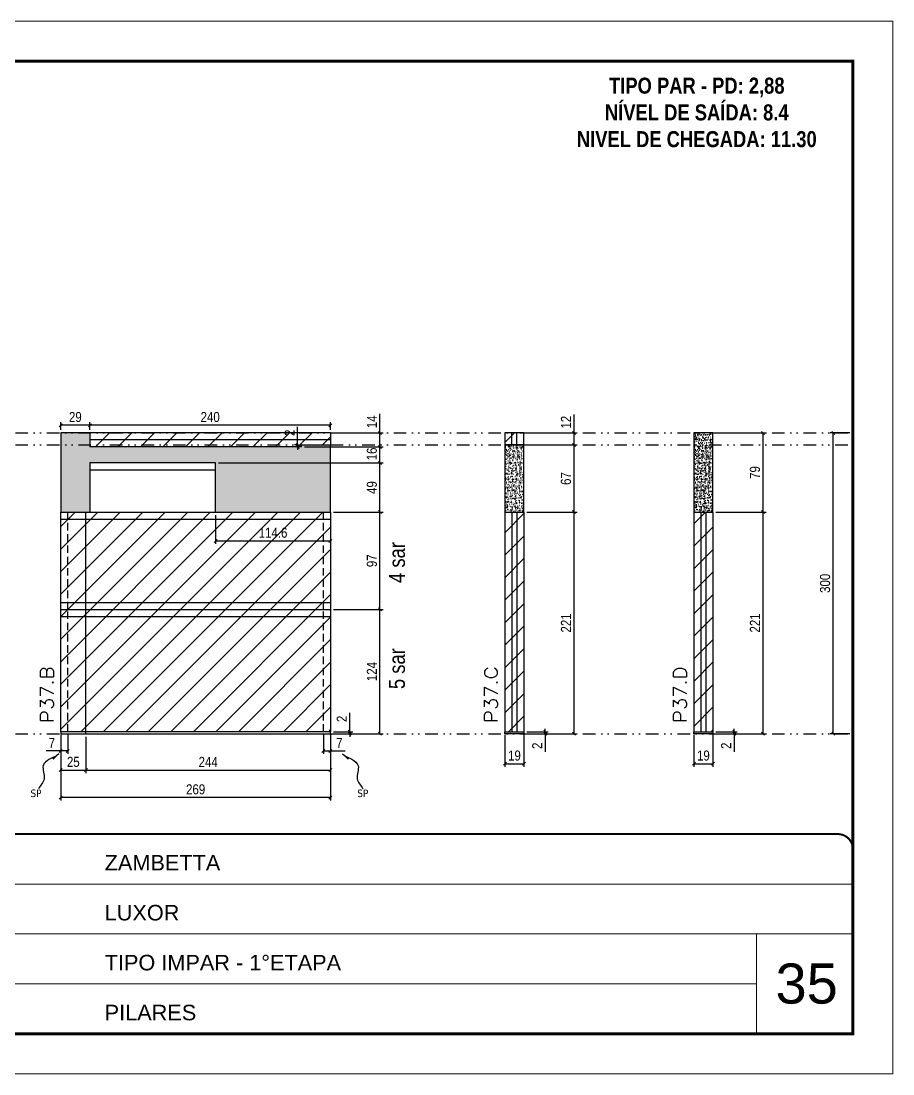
# Model space of a CAD drawing. Extents: x 14400 to 24104, y -21631 to 6985.
# Drawn here: x 18199 to 19068, y -3254 to -2204 of the extents above; entities that cross this region are included whole.
import ezdxf

# ---------------------------------------------------------------- set-up
doc = ezdxf.new("R2010")
doc.units = 0
for name, pattern in [('CONTINUO', [0]), ('DASHED', [0.75, 0.5, -0.25]), ('DIVIDE2', [0.625, 0.25, -0.125, 0, -0.125, 0, -0.125]), ('HIDDEN', [0.375, 0.25, -0.125])]:
    doc.linetypes.add(name, pattern=pattern)
for name, color, linetype, lineweight in [('CARIMBO', 255, 'Continuous', 9), ('Folhas', 255, 'Continuous', 9), ('Hachura', 251, 'Continuous', 9), ('SARRAFO DE PRESSAO', 251, 'DASHED', 9), ('Texto Seção', 7, 'Continuous', 15)]:
    doc.layers.add(name, color=color, linetype=linetype, lineweight=lineweight)
for name, color, linetype in [('COTA', 241, 'Continuous'), ('NOMENCLATURA', 7, 'Continuous'), ('Nível', 160, 'Continuous'), ('Painéis', 200, 'Continuous'), ('SARR_2.2x7', 40, 'Continuous'), ('Sarrafo de Pressão', 42, 'HIDDEN'), ('texto', 7, 'Continuous')]:
    doc.layers.add(name, color=color, linetype=linetype)
doc.styles.add('ARIAL', font='arial.ttf')
doc.styles.add('ARIAL_NARROW', font='ARIALN.TTF', dxfattribs={"height": 0.2})
doc.styles.add('COTA TECNICA', font='techl___.ttf', dxfattribs={"height": 10})
doc.styles.add('COTA TECNICA-50', font='techl___.ttf', dxfattribs={"height": 10})
doc.styles.add('REGUA-120', font='ROMANS.shx', dxfattribs={"height": 15})
doc.styles.add('ROMANC', font='techb___.ttf', dxfattribs={"height": 2.5})
doc.styles.get("Standard").update_dxf_attribs({"font": 'arial.ttf'})
doc.dimstyles.new('COTA PAINEL-50', dxfattribs={"dimtxt": 10, "dimasz": 3, "dimexe": 3, "dimexo": 3, "dimgap": 3, "dimtad": 1, "dimdec": 1, "dimzin": 12, "dimdsep": 46, "dimtxsty": 'COTA TECNICA-50', "dimblk1": 'OBLIQUE', "dimblk2": 'OBLIQUE', "dimsah": 1, "dimcen": 0.9, "dimclrd": 4, "dimclre": 4, "dimclrt": 240, "dimadec": 1, "dimazin": 3, "dimtfac": 1, "dimtdec": 1, "dimtmove": 0, "dimatfit": 3, "dimfxl": 1, "dimtolj": 1, "dimtzin": 12, "dimarcsym": 0})
doc.dimstyles.new('PAINEL', dxfattribs={"dimtxt": 10, "dimasz": 3, "dimexe": 3, "dimexo": 3, "dimgap": 3, "dimtad": 1, "dimdec": 1, "dimzin": 12, "dimdsep": 46, "dimtxsty": 'COTA TECNICA', "dimblk1": 'OBLIQUE', "dimblk2": 'OBLIQUE', "dimsah": 1, "dimcen": 0.9, "dimclrd": 4, "dimclre": 4, "dimclrt": 240, "dimadec": 1, "dimazin": 3, "dimtfac": 1, "dimtdec": 1, "dimtmove": 0, "dimatfit": 3, "dimfxl": 1, "dimtolj": 1, "dimtzin": 12, "dimarcsym": 0})
doc.dimstyles.get("Standard").update_dxf_attribs({"dimtxt": 0.18, "dimasz": 0.18, "dimexe": 0.18, "dimexo": 0.0625, "dimgap": 0.09, "dimtad": 0, "dimtih": 1, "dimtoh": 1, "dimdec": 4, "dimzin": 0, "dimdsep": 46, "dimtxsty": 'Standard', "dimcen": 0.09, "dimadec": 0, "dimazin": 0, "dimtfac": 1, "dimtdec": 4, "dimtofl": 0, "dimtmove": 0, "dimatfit": 3, "dimfxl": 1, "dimtolj": 1, "dimtzin": 0, "dimarcsym": 0})

# ---------------------------------------------------------------- blocks, each defined once
blk = doc.blocks.new('9999999999')
at = {"color": 30, "linetype": 'CONTINUO'}
for p, q in [((98564.6, 34379.6), (99584, 34379.6)), ((98564.6, 34329.8), (99488, 34329.8)), ((99584, 34329.8), (99488, 34329.8)), ((99488, 34329.8), (99488, 34230.2)), ((98564.6, 34280), (99488, 34280))]:
    blk.add_line(p, q, dxfattribs=at)
at = {"color": 30, "linetype": 'CONTINUO', "const_width": 2}
blk.add_lwpolyline([(99584, 34230.2), (99584, 34414.4, 0.414214), (99569, 34429.4), (98229, 34429.4, 0.414214), (98214, 34414.4), (98214, 34245.2, 0.414214), (98229, 34230.2), (99584, 34230.2)], format="xyb", dxfattribs=at)
at = {"layer": 'Folhas'}
blk.add_lwpolyline([(98139, 34190.2), (99624, 34190.2), (99624, 35240.2), (98139, 35240.2)], close=True, dxfattribs=at)
at = {"layer": 'Folhas', "color": 30, "const_width": 3}
blk.add_lwpolyline([(98214, 34230.2), (99584, 34230.2), (99584, 35200.2), (98214, 35200.2)], close=True, dxfattribs=at)
at = {"color": 7, "linetype": 'Continuous', "ltscale": 5, "style": 'ARIAL'}
for s, height, p in [('ZAMBETTA', 15.48, (98837.7, 34393.1)), ('LUXOR', 15.48, (98837.7, 34343.3)), ('TIPO IMPAR - 1°ETAPA', 15.483, (98837.7, 34293.5)), ('PILARES', 15.48, (98837.7, 34243.7))]:
    blk.add_text(s, height=height, dxfattribs=at).set_placement(p)
blk = doc.blocks.new('_Oblique')
at = {"color": 0, "linetype": 'ByBlock', "lineweight": -2}
blk.add_line((-0.5, -0.5), (0.5, 0.5), dxfattribs=at)
blk = doc.blocks.new('*D1446')
at = {"layer": 'COTA', "color": 4, "lineweight": -2, "transparency": 16777216}
for p, q in [((18238.4, -2915.6), (18238.4, -2981.2)), ((18507.4, -2915.6), (18507.4, -2981.2)), ((18507.4, -2978.2), (18238.4, -2978.2))]:
    blk.add_line(p, q, dxfattribs=at)
at = {"layer": 'Defpoints', "color": 0, "transparency": 16777216}
for p in [(18238.4, -2912.6), (18507.4, -2912.6), (18238.4, -2978.2)]:
    blk.add_point(p, dxfattribs=at)
at = {"layer": 'COTA', "color": 4, "lineweight": -2, "transparency": 16777216, "xscale": 3, "yscale": 3, "zscale": 3, "rotation": 180}
blk.add_blockref('_Oblique', (18238.4, -2978.2), dxfattribs=at)
at = {"layer": 'COTA', "color": 4, "lineweight": -2, "transparency": 16777216, "xscale": 3, "yscale": 3, "zscale": 3}
blk.add_blockref('_Oblique', (18507.4, -2978.2), dxfattribs=at)
at = {"layer": 'COTA', "color": 240, "transparency": 16777216, "insert": (18372.9, -2970.1), "char_height": 10, "attachment_point": 5, "style": 'COTA TECNICA'}
blk.add_mtext('\\A1;269', dxfattribs=at)
blk = doc.blocks.new('*D1447')
at = {"layer": 'COTA', "color": 4, "lineweight": -2, "transparency": 16777216}
for p, q in [((18500.4, -2915.6), (18500.4, -2934.8)), ((18507.4, -2917.6), (18507.4, -2934.8)), ((18500.4, -2931.8), (18507.4, -2931.8)), ((18507.4, -2931.8), (18522.1, -2931.8))]:
    blk.add_line(p, q, dxfattribs=at)
at = {"layer": 'Defpoints', "color": 0, "transparency": 16777216}
for p in [(18500.4, -2912.6), (18507.4, -2914.6), (18507.4, -2931.8)]:
    blk.add_point(p, dxfattribs=at)
at = {"layer": 'COTA', "color": 4, "lineweight": -2, "transparency": 16777216, "xscale": 3, "yscale": 3, "zscale": 3, "rotation": 180}
blk.add_blockref('_Oblique', (18500.4, -2931.8), dxfattribs=at)
at = {"layer": 'COTA', "color": 4, "lineweight": -2, "transparency": 16777216, "xscale": 3, "yscale": 3, "zscale": 3}
blk.add_blockref('_Oblique', (18507.4, -2931.8), dxfattribs=at)
at = {"layer": 'COTA', "color": 240, "transparency": 16777216, "insert": (18516.3, -2923.8), "char_height": 10, "attachment_point": 5, "style": 'COTA TECNICA-50'}
blk.add_mtext('\\A1;7', dxfattribs=at)
blk = doc.blocks.new('*D1448')
at = {"layer": 'COTA', "color": 4, "lineweight": -2, "transparency": 16777216}
for p, q in [((18238.4, -2917.6), (18238.4, -2934.8)), ((18245.4, -2915.6), (18245.4, -2934.8)), ((18238.4, -2931.8), (18223.7, -2931.8)), ((18245.4, -2931.8), (18238.4, -2931.8))]:
    blk.add_line(p, q, dxfattribs=at)
at = {"layer": 'Defpoints', "color": 0, "transparency": 16777216}
for p in [(18238.4, -2914.6), (18245.4, -2912.6), (18238.4, -2931.8)]:
    blk.add_point(p, dxfattribs=at)
at = {"layer": 'COTA', "color": 4, "lineweight": -2, "transparency": 16777216, "xscale": 3, "yscale": 3, "zscale": 3, "rotation": 180}
blk.add_blockref('_Oblique', (18238.4, -2931.8), dxfattribs=at)
at = {"layer": 'COTA', "color": 4, "lineweight": -2, "transparency": 16777216, "xscale": 3, "yscale": 3, "zscale": 3}
blk.add_blockref('_Oblique', (18245.4, -2931.8), dxfattribs=at)
at = {"layer": 'COTA', "color": 240, "transparency": 16777216, "insert": (18229.5, -2923.8), "char_height": 10, "attachment_point": 5, "style": 'COTA TECNICA-50'}
blk.add_mtext('\\A1;7', dxfattribs=at)
blk = doc.blocks.new('*D1449')
at = {"layer": 'COTA', "color": 4, "lineweight": -2, "transparency": 16777216}
for p, q in [((18526.7, -2912.6), (18526.7, -2893.8)), ((18510.4, -2912.6), (18529.7, -2912.6)), ((18510.4, -2914.6), (18529.7, -2914.6)), ((18526.7, -2914.6), (18526.7, -2912.6)), ((18526.7, -2914.6), (18526.7, -2917.6))]:
    blk.add_line(p, q, dxfattribs=at)
at = {"layer": 'Defpoints', "color": 0, "transparency": 16777216}
for p in [(18507.4, -2912.6), (18507.4, -2914.6), (18526.7, -2914.6)]:
    blk.add_point(p, dxfattribs=at)
at = {"layer": 'COTA', "color": 4, "lineweight": -2, "transparency": 16777216, "xscale": 3, "yscale": 3, "zscale": 3}
for p, rotation in [((18526.7, -2912.6), 270), ((18526.7, -2914.6), 90)]:
    blk.add_blockref('_Oblique', p, dxfattribs=dict(at, rotation=rotation))
at = {"layer": 'COTA', "color": 240, "transparency": 16777216, "insert": (18518.7, -2899.8), "char_height": 10, "attachment_point": 5, "rotation": 90, "style": 'COTA TECNICA-50'}
blk.add_mtext('\\A1;2', dxfattribs=at)
blk = doc.blocks.new('*D1450')
at = {"layer": 'COTA', "color": 4, "linetype": 'ByBlock', "lineweight": -2, "transparency": 16777216}
for p, q in [((18510.4, -2790.6), (18559.8, -2790.6)), ((18556.8, -2914.6), (18556.8, -2790.6)), ((18510.4, -2914.6), (18559.8, -2914.6))]:
    blk.add_line(p, q, dxfattribs=at)
at = {"layer": 'Defpoints', "color": 0, "linetype": 'ByBlock', "transparency": 16777216}
for p in [(18507.4, -2790.6), (18556.8, -2790.6), (18507.4, -2914.6)]:
    blk.add_point(p, dxfattribs=at)
at = {"layer": 'COTA', "color": 4, "linetype": 'ByBlock', "lineweight": -2, "transparency": 16777216, "xscale": 3, "yscale": 3, "zscale": 3}
for p, rotation in [((18556.8, -2790.6), 90), ((18556.8, -2914.6), 270)]:
    blk.add_blockref('_Oblique', p, dxfattribs=dict(at, rotation=rotation))
at = {"layer": 'COTA', "color": 240, "linetype": 'ByBlock', "transparency": 16777216, "insert": (18548.7, -2852.6), "char_height": 10, "attachment_point": 5, "rotation": 90, "style": 'COTA TECNICA'}
blk.add_mtext('\\A1;124', dxfattribs=at)
blk = doc.blocks.new('*D1451')
at = {"layer": 'COTA', "color": 4, "lineweight": -2, "transparency": 16777216}
for p, q in [((18263.4, -2917.6), (18263.4, -2953.8)), ((18507.4, -2917.6), (18507.4, -2953.8)), ((18263.4, -2950.8), (18507.4, -2950.8))]:
    blk.add_line(p, q, dxfattribs=at)
at = {"layer": 'Defpoints', "color": 0, "transparency": 16777216}
for p in [(18263.4, -2914.6), (18507.4, -2914.6), (18507.4, -2950.8)]:
    blk.add_point(p, dxfattribs=at)
at = {"layer": 'COTA', "color": 4, "lineweight": -2, "transparency": 16777216, "xscale": 3, "yscale": 3, "zscale": 3, "rotation": 180}
blk.add_blockref('_Oblique', (18263.4, -2950.8), dxfattribs=at)
at = {"layer": 'COTA', "color": 4, "lineweight": -2, "transparency": 16777216, "xscale": 3, "yscale": 3, "zscale": 3}
blk.add_blockref('_Oblique', (18507.4, -2950.8), dxfattribs=at)
at = {"layer": 'COTA', "color": 240, "transparency": 16777216, "insert": (18385.4, -2942.7), "char_height": 10, "attachment_point": 5, "style": 'COTA TECNICA'}
blk.add_mtext('\\A1;244', dxfattribs=at)
blk = doc.blocks.new('*D1452')
at = {"layer": 'COTA', "color": 4, "lineweight": -2, "transparency": 16777216}
for p, q in [((18238.4, -2917.6), (18238.4, -2953.8)), ((18263.4, -2917.6), (18263.4, -2953.8)), ((18238.4, -2950.8), (18263.4, -2950.8))]:
    blk.add_line(p, q, dxfattribs=at)
at = {"layer": 'Defpoints', "color": 0, "transparency": 16777216}
for p in [(18238.4, -2914.6), (18263.4, -2914.6), (18263.4, -2950.8)]:
    blk.add_point(p, dxfattribs=at)
at = {"layer": 'COTA', "color": 4, "lineweight": -2, "transparency": 16777216, "xscale": 3, "yscale": 3, "zscale": 3, "rotation": 180}
blk.add_blockref('_Oblique', (18238.4, -2950.8), dxfattribs=at)
at = {"layer": 'COTA', "color": 4, "lineweight": -2, "transparency": 16777216, "xscale": 3, "yscale": 3, "zscale": 3}
blk.add_blockref('_Oblique', (18263.4, -2950.8), dxfattribs=at)
at = {"layer": 'COTA', "color": 240, "transparency": 16777216, "insert": (18250.9, -2942.7), "char_height": 10, "attachment_point": 5, "style": 'COTA TECNICA'}
blk.add_mtext('\\A1;25', dxfattribs=at)
blk = doc.blocks.new('*D1438')
at = {"layer": 'COTA', "color": 4, "lineweight": -2, "transparency": 16777216}
for p, q in [((18510.4, -2693.6), (18559.8, -2693.6)), ((18556.8, -2790.6), (18556.8, -2693.6)), ((18510.4, -2790.6), (18559.8, -2790.6))]:
    blk.add_line(p, q, dxfattribs=at)
at = {"layer": 'Defpoints', "color": 0, "transparency": 16777216}
for p in [(18507.4, -2693.6), (18556.8, -2693.6), (18507.4, -2790.6)]:
    blk.add_point(p, dxfattribs=at)
at = {"layer": 'COTA', "color": 4, "lineweight": -2, "transparency": 16777216, "xscale": 3, "yscale": 3, "zscale": 3}
for p, rotation in [((18556.8, -2693.6), 90), ((18556.8, -2790.6), 270)]:
    blk.add_blockref('_Oblique', p, dxfattribs=dict(at, rotation=rotation))
at = {"layer": 'COTA', "color": 240, "transparency": 16777216, "insert": (18548.7, -2742.1), "char_height": 10, "attachment_point": 5, "rotation": 90, "style": 'COTA TECNICA'}
blk.add_mtext('\\A1;97', dxfattribs=at)
blk = doc.blocks.new('*D1453')
at = {"layer": 'COTA', "color": 4, "lineweight": -2, "transparency": 16777216}
for p, q in [((19025.5, -2614.6), (19006, -2614.6)), ((19009, -2914.6), (19009, -2614.6)), ((19025.5, -2914.6), (19006, -2914.6))]:
    blk.add_line(p, q, dxfattribs=at)
at = {"layer": 'Defpoints', "color": 0, "transparency": 16777216}
for p in [(19009, -2614.6), (19028.5, -2614.6), (19028.5, -2914.6)]:
    blk.add_point(p, dxfattribs=at)
at = {"layer": 'COTA', "color": 4, "lineweight": -2, "transparency": 16777216, "xscale": 3, "yscale": 3, "zscale": 3}
for p, rotation in [((19009, -2614.6), 90), ((19009, -2914.6), 270)]:
    blk.add_blockref('_Oblique', p, dxfattribs=dict(at, rotation=rotation))
at = {"layer": 'COTA', "color": 240, "transparency": 16777216, "insert": (19000.8, -2764.6), "char_height": 10, "attachment_point": 5, "rotation": 90, "style": 'COTA TECNICA'}
blk.add_mtext('\\A1;300', dxfattribs=at)
blk = doc.blocks.new('*D1455')
at = {"layer": 'COTA', "color": 4, "lineweight": -2, "transparency": 16777216}
for p, q in [((18267.4, -2611.6), (18267.4, -2603.9)), ((18507.4, -2611.6), (18507.4, -2603.9)), ((18507.4, -2606.9), (18267.4, -2606.9))]:
    blk.add_line(p, q, dxfattribs=at)
at = {"layer": 'Defpoints', "color": 0, "transparency": 16777216}
for p in [(18267.4, -2606.9), (18267.4, -2614.6), (18507.4, -2614.6)]:
    blk.add_point(p, dxfattribs=at)
at = {"layer": 'COTA', "color": 4, "lineweight": -2, "transparency": 16777216, "xscale": 3, "yscale": 3, "zscale": 3, "rotation": 180}
blk.add_blockref('_Oblique', (18267.4, -2606.9), dxfattribs=at)
at = {"layer": 'COTA', "color": 4, "lineweight": -2, "transparency": 16777216, "xscale": 3, "yscale": 3, "zscale": 3}
blk.add_blockref('_Oblique', (18507.4, -2606.9), dxfattribs=at)
at = {"layer": 'COTA', "color": 240, "transparency": 16777216, "insert": (18387.4, -2598.8), "char_height": 10, "attachment_point": 5, "style": 'COTA TECNICA'}
blk.add_mtext('\\A1;240', dxfattribs=at)
blk = doc.blocks.new('*D1456')
at = {"layer": 'COTA', "color": 4, "lineweight": -2, "transparency": 16777216}
for p, q in [((18238.4, -2611.6), (18238.4, -2603.9)), ((18267.4, -2611.6), (18267.4, -2603.9)), ((18267.4, -2606.9), (18238.4, -2606.9))]:
    blk.add_line(p, q, dxfattribs=at)
at = {"layer": 'Defpoints', "color": 0, "transparency": 16777216}
for p in [(18238.4, -2606.9), (18238.4, -2614.6), (18267.4, -2614.6)]:
    blk.add_point(p, dxfattribs=at)
at = {"layer": 'COTA', "color": 4, "lineweight": -2, "transparency": 16777216, "xscale": 3, "yscale": 3, "zscale": 3, "rotation": 180}
blk.add_blockref('_Oblique', (18238.4, -2606.9), dxfattribs=at)
at = {"layer": 'COTA', "color": 4, "lineweight": -2, "transparency": 16777216, "xscale": 3, "yscale": 3, "zscale": 3}
blk.add_blockref('_Oblique', (18267.4, -2606.9), dxfattribs=at)
at = {"layer": 'COTA', "color": 240, "transparency": 16777216, "insert": (18252.9, -2598.8), "char_height": 10, "attachment_point": 5, "style": 'COTA TECNICA'}
blk.add_mtext('\\A1;29', dxfattribs=at)
blk = doc.blocks.new('*D1459')
at = {"layer": 'COTA', "color": 4, "lineweight": -2, "transparency": 16777216}
for p, q in [((18481.4, -2628.6), (18559.8, -2628.6)), ((18556.8, -2644.6), (18556.8, -2628.6)), ((18395.8, -2644.6), (18559.8, -2644.6))]:
    blk.add_line(p, q, dxfattribs=at)
at = {"layer": 'Defpoints', "color": 0, "transparency": 16777216}
for p in [(18478.4, -2628.6), (18556.8, -2628.6), (18392.8, -2644.6)]:
    blk.add_point(p, dxfattribs=at)
at = {"layer": 'COTA', "color": 4, "lineweight": -2, "transparency": 16777216, "xscale": 3, "yscale": 3, "zscale": 3}
for p, rotation in [((18556.8, -2628.6), 90), ((18556.8, -2644.6), 270)]:
    blk.add_blockref('_Oblique', p, dxfattribs=dict(at, rotation=rotation))
at = {"layer": 'COTA', "color": 240, "transparency": 16777216, "insert": (18548.7, -2635.6), "char_height": 10, "attachment_point": 5, "rotation": 90, "style": 'COTA TECNICA'}
blk.add_mtext('\\A1;16', dxfattribs=at)
blk = doc.blocks.new('*D1460')
at = {"layer": 'COTA', "color": 4, "lineweight": -2, "transparency": 16777216}
for p, q in [((18556.8, -2614.6), (18556.8, -2595.5)), ((18510.4, -2614.6), (18559.8, -2614.6)), ((18556.8, -2628.6), (18556.8, -2614.6)), ((18481.4, -2628.6), (18559.8, -2628.6))]:
    blk.add_line(p, q, dxfattribs=at)
at = {"layer": 'Defpoints', "color": 0, "transparency": 16777216}
for p in [(18507.4, -2614.6), (18556.8, -2614.6), (18478.4, -2628.6)]:
    blk.add_point(p, dxfattribs=at)
at = {"layer": 'COTA', "color": 4, "lineweight": -2, "transparency": 16777216, "xscale": 3, "yscale": 3, "zscale": 3}
for p, rotation in [((18556.8, -2614.6), 90), ((18556.8, -2628.6), 270)]:
    blk.add_blockref('_Oblique', p, dxfattribs=dict(at, rotation=rotation))
at = {"layer": 'COTA', "color": 240, "transparency": 16777216, "insert": (18548.7, -2603.5), "char_height": 10, "attachment_point": 5, "rotation": 90, "style": 'COTA TECNICA'}
blk.add_mtext('\\A1;14', dxfattribs=at)
blk = doc.blocks.new('*D2047')
at = {"layer": 'COTA', "color": 4, "lineweight": -2, "transparency": 16777216}
for p, q in [((18395.8, -2644.6), (18559.8, -2644.6)), ((18556.8, -2693.6), (18556.8, -2644.6)), ((18510.4, -2693.6), (18559.8, -2693.6))]:
    blk.add_line(p, q, dxfattribs=at)
at = {"layer": 'Defpoints', "color": 0, "transparency": 16777216}
for p in [(18392.8, -2644.6), (18556.8, -2644.6), (18507.4, -2693.6)]:
    blk.add_point(p, dxfattribs=at)
at = {"layer": 'COTA', "color": 4, "lineweight": -2, "transparency": 16777216, "xscale": 3, "yscale": 3, "zscale": 3}
for p, rotation in [((18556.8, -2644.6), 90), ((18556.8, -2693.6), 270)]:
    blk.add_blockref('_Oblique', p, dxfattribs=dict(at, rotation=rotation))
at = {"layer": 'COTA', "color": 240, "transparency": 16777216, "insert": (18548.7, -2669.1), "char_height": 10, "attachment_point": 5, "rotation": 90, "style": 'COTA TECNICA'}
blk.add_mtext('\\A1;49', dxfattribs=at)
blk = doc.blocks.new('*D2048')
at = {"layer": 'COTA', "color": 4, "lineweight": -2, "transparency": 16777216}
for p, q in [((18474.6, -2626.6), (18474.6, -2608.5)), ((18475.4, -2626.6), (18471.6, -2626.6)), ((18475.4, -2628.6), (18471.6, -2628.6)), ((18474.6, -2628.6), (18474.6, -2626.6)), ((18474.6, -2628.6), (18474.6, -2631.6))]:
    blk.add_line(p, q, dxfattribs=at)
at = {"layer": 'Defpoints', "color": 0, "transparency": 16777216}
for p in [(18474.6, -2626.6), (18478.4, -2626.6), (18478.4, -2628.6)]:
    blk.add_point(p, dxfattribs=at)
at = {"layer": 'COTA', "color": 4, "lineweight": -2, "transparency": 16777216, "xscale": 3, "yscale": 3, "zscale": 3}
for p, rotation in [((18474.6, -2626.6), 270), ((18474.6, -2628.6), 90)]:
    blk.add_blockref('_Oblique', p, dxfattribs=dict(at, rotation=rotation))
at = {"layer": 'COTA', "color": 240, "transparency": 16777216, "insert": (18466.6, -2614.5), "char_height": 10, "attachment_point": 5, "rotation": 90, "style": 'COTA TECNICA'}
blk.add_mtext('\\A1;2', dxfattribs=at)
blk = doc.blocks.new('*D2049')
at = {"layer": 'COTA', "color": 4, "lineweight": -2, "transparency": 16777216}
for p, q in [((18392.8, -2696.6), (18392.8, -2725.3)), ((18507.4, -2696.6), (18507.4, -2725.3)), ((18392.8, -2722.3), (18507.4, -2722.3))]:
    blk.add_line(p, q, dxfattribs=at)
at = {"layer": 'Defpoints', "color": 0, "transparency": 16777216}
for p in [(18392.8, -2693.6), (18507.4, -2693.6), (18507.4, -2722.3)]:
    blk.add_point(p, dxfattribs=at)
at = {"layer": 'COTA', "color": 4, "lineweight": -2, "transparency": 16777216, "xscale": 3, "yscale": 3, "zscale": 3, "rotation": 180}
blk.add_blockref('_Oblique', (18392.8, -2722.3), dxfattribs=at)
at = {"layer": 'COTA', "color": 4, "lineweight": -2, "transparency": 16777216, "xscale": 3, "yscale": 3, "zscale": 3}
blk.add_blockref('_Oblique', (18507.4, -2722.3), dxfattribs=at)
at = {"layer": 'COTA', "color": 240, "transparency": 16777216, "insert": (18450.1, -2714.2), "char_height": 10, "attachment_point": 5, "style": 'COTA TECNICA'}
blk.add_mtext('\\A1;114.6', dxfattribs=at)
blk = doc.blocks.new('*D2050')
at = {"layer": 'COTA', "color": 4, "lineweight": -2, "transparency": 16777216}
for p, q in [((18681.4, -2915.6), (18681.4, -2947.5)), ((18700.4, -2915.6), (18700.4, -2947.5)), ((18681.4, -2944.5), (18700.4, -2944.5))]:
    blk.add_line(p, q, dxfattribs=at)
at = {"layer": 'Defpoints', "color": 0, "transparency": 16777216}
for p in [(18681.4, -2912.6), (18700.4, -2912.6), (18700.4, -2944.5)]:
    blk.add_point(p, dxfattribs=at)
at = {"layer": 'COTA', "color": 4, "lineweight": -2, "transparency": 16777216, "xscale": 3, "yscale": 3, "zscale": 3, "rotation": 180}
blk.add_blockref('_Oblique', (18681.4, -2944.5), dxfattribs=at)
at = {"layer": 'COTA', "color": 4, "lineweight": -2, "transparency": 16777216, "xscale": 3, "yscale": 3, "zscale": 3}
blk.add_blockref('_Oblique', (18700.4, -2944.5), dxfattribs=at)
at = {"layer": 'COTA', "color": 240, "transparency": 16777216, "insert": (18690.9, -2936.4), "char_height": 10, "attachment_point": 5, "style": 'COTA TECNICA'}
blk.add_mtext('\\A1;19', dxfattribs=at)
blk = doc.blocks.new('*D2051')
at = {"layer": 'COTA', "color": 4, "lineweight": -2, "transparency": 16777216}
for p, q in [((18703.4, -2912.6), (18724.6, -2912.6)), ((18703.4, -2914.6), (18724.6, -2914.6)), ((18721.6, -2912.6), (18721.6, -2909.6)), ((18721.6, -2912.6), (18721.6, -2914.6)), ((18721.6, -2914.6), (18721.6, -2932.7))]:
    blk.add_line(p, q, dxfattribs=at)
at = {"layer": 'Defpoints', "color": 0, "transparency": 16777216}
for p in [(18700.4, -2912.6), (18700.4, -2914.6), (18721.6, -2912.6)]:
    blk.add_point(p, dxfattribs=at)
at = {"layer": 'COTA', "color": 4, "lineweight": -2, "transparency": 16777216, "xscale": 3, "yscale": 3, "zscale": 3}
for p, rotation in [((18721.6, -2912.6), 270), ((18721.6, -2914.6), 90)]:
    blk.add_blockref('_Oblique', p, dxfattribs=dict(at, rotation=rotation))
at = {"layer": 'COTA', "color": 240, "transparency": 16777216, "insert": (18713.6, -2926.6), "char_height": 10, "attachment_point": 5, "rotation": 90, "style": 'COTA TECNICA-50'}
blk.add_mtext('\\A1;2', dxfattribs=at)
blk = doc.blocks.new('*D2052')
at = {"layer": 'COTA', "color": 4, "lineweight": -2, "transparency": 16777216}
for p, q in [((18703.4, -2693.6), (18753.4, -2693.6)), ((18750.4, -2914.6), (18750.4, -2693.6)), ((18703.4, -2914.6), (18753.4, -2914.6))]:
    blk.add_line(p, q, dxfattribs=at)
at = {"layer": 'Defpoints', "color": 0, "transparency": 16777216}
for p in [(18700.4, -2693.6), (18750.4, -2693.6), (18700.4, -2914.6)]:
    blk.add_point(p, dxfattribs=at)
at = {"layer": 'COTA', "color": 4, "lineweight": -2, "transparency": 16777216, "xscale": 3, "yscale": 3, "zscale": 3}
for p, rotation in [((18750.4, -2693.6), 90), ((18750.4, -2914.6), 270)]:
    blk.add_blockref('_Oblique', p, dxfattribs=dict(at, rotation=rotation))
at = {"layer": 'COTA', "color": 240, "transparency": 16777216, "insert": (18742.3, -2804.1), "char_height": 10, "attachment_point": 5, "rotation": 90, "style": 'COTA TECNICA-50'}
blk.add_mtext('\\A1;221', dxfattribs=at)
blk = doc.blocks.new('*D2053')
at = {"layer": 'COTA', "color": 4, "lineweight": -2, "transparency": 16777216}
for p, q in [((18703.4, -2626.6), (18753.4, -2626.6)), ((18750.4, -2693.6), (18750.4, -2626.6)), ((18703.4, -2693.6), (18753.4, -2693.6))]:
    blk.add_line(p, q, dxfattribs=at)
at = {"layer": 'Defpoints', "color": 0, "transparency": 16777216}
for p in [(18700.4, -2626.6), (18750.4, -2626.6), (18700.4, -2693.6)]:
    blk.add_point(p, dxfattribs=at)
at = {"layer": 'COTA', "color": 4, "lineweight": -2, "transparency": 16777216, "xscale": 3, "yscale": 3, "zscale": 3}
for p, rotation in [((18750.4, -2626.6), 90), ((18750.4, -2693.6), 270)]:
    blk.add_blockref('_Oblique', p, dxfattribs=dict(at, rotation=rotation))
at = {"layer": 'COTA', "color": 240, "transparency": 16777216, "insert": (18742.3, -2660.1), "char_height": 10, "attachment_point": 5, "rotation": 90, "style": 'COTA TECNICA'}
blk.add_mtext('\\A1;67', dxfattribs=at)
blk = doc.blocks.new('*D2054')
at = {"layer": 'COTA', "color": 4, "lineweight": -2, "transparency": 16777216}
for p, q in [((18750.4, -2614.6), (18750.4, -2596.3)), ((18703.4, -2614.6), (18753.4, -2614.6)), ((18750.4, -2626.6), (18750.4, -2614.6)), ((18703.4, -2626.6), (18753.4, -2626.6))]:
    blk.add_line(p, q, dxfattribs=at)
at = {"layer": 'Defpoints', "color": 0, "transparency": 16777216}
for p in [(18700.4, -2614.6), (18750.4, -2614.6), (18700.4, -2626.6)]:
    blk.add_point(p, dxfattribs=at)
at = {"layer": 'COTA', "color": 4, "lineweight": -2, "transparency": 16777216, "xscale": 3, "yscale": 3, "zscale": 3}
for p, rotation in [((18750.4, -2614.6), 90), ((18750.4, -2626.6), 270)]:
    blk.add_blockref('_Oblique', p, dxfattribs=dict(at, rotation=rotation))
at = {"layer": 'COTA', "color": 240, "transparency": 16777216, "insert": (18742.3, -2603.9), "char_height": 10, "attachment_point": 5, "rotation": 90, "style": 'COTA TECNICA'}
blk.add_mtext('\\A1;12', dxfattribs=at)
blk = doc.blocks.new('*D2055')
at = {"layer": 'COTA', "color": 4, "lineweight": -2, "transparency": 16777216}
for p, q in [((18869.9, -2915.6), (18869.9, -2947.5)), ((18888.9, -2915.6), (18888.9, -2947.5)), ((18869.9, -2944.5), (18888.9, -2944.5))]:
    blk.add_line(p, q, dxfattribs=at)
at = {"layer": 'Defpoints', "color": 0, "transparency": 16777216}
for p in [(18869.9, -2912.6), (18888.9, -2912.6), (18888.9, -2944.5)]:
    blk.add_point(p, dxfattribs=at)
at = {"layer": 'COTA', "color": 4, "lineweight": -2, "transparency": 16777216, "xscale": 3, "yscale": 3, "zscale": 3, "rotation": 180}
blk.add_blockref('_Oblique', (18869.9, -2944.5), dxfattribs=at)
at = {"layer": 'COTA', "color": 4, "lineweight": -2, "transparency": 16777216, "xscale": 3, "yscale": 3, "zscale": 3}
blk.add_blockref('_Oblique', (18888.9, -2944.5), dxfattribs=at)
at = {"layer": 'COTA', "color": 240, "transparency": 16777216, "insert": (18879.4, -2936.4), "char_height": 10, "attachment_point": 5, "style": 'COTA TECNICA'}
blk.add_mtext('\\A1;19', dxfattribs=at)
blk = doc.blocks.new('*D2056')
at = {"layer": 'COTA', "color": 4, "lineweight": -2, "transparency": 16777216}
for p, q in [((18891.9, -2912.6), (18913.1, -2912.6)), ((18891.9, -2914.6), (18913.1, -2914.6)), ((18910.1, -2912.6), (18910.1, -2909.6)), ((18910.1, -2912.6), (18910.1, -2914.6)), ((18910.1, -2914.6), (18910.1, -2932.7))]:
    blk.add_line(p, q, dxfattribs=at)
at = {"layer": 'Defpoints', "color": 0, "transparency": 16777216}
for p in [(18888.9, -2912.6), (18888.9, -2914.6), (18910.1, -2912.6)]:
    blk.add_point(p, dxfattribs=at)
at = {"layer": 'COTA', "color": 4, "lineweight": -2, "transparency": 16777216, "xscale": 3, "yscale": 3, "zscale": 3}
for p, rotation in [((18910.1, -2912.6), 270), ((18910.1, -2914.6), 90)]:
    blk.add_blockref('_Oblique', p, dxfattribs=dict(at, rotation=rotation))
at = {"layer": 'COTA', "color": 240, "transparency": 16777216, "insert": (18902.1, -2926.6), "char_height": 10, "attachment_point": 5, "rotation": 90, "style": 'COTA TECNICA-50'}
blk.add_mtext('\\A1;2', dxfattribs=at)
blk = doc.blocks.new('*D2057')
at = {"layer": 'COTA', "color": 4, "lineweight": -2, "transparency": 16777216}
for p, q in [((18891.9, -2693.6), (18941.9, -2693.6)), ((18938.9, -2914.6), (18938.9, -2693.6)), ((18891.9, -2914.6), (18941.9, -2914.6))]:
    blk.add_line(p, q, dxfattribs=at)
at = {"layer": 'Defpoints', "color": 0, "transparency": 16777216}
for p in [(18888.9, -2693.6), (18938.9, -2693.6), (18888.9, -2914.6)]:
    blk.add_point(p, dxfattribs=at)
at = {"layer": 'COTA', "color": 4, "lineweight": -2, "transparency": 16777216, "xscale": 3, "yscale": 3, "zscale": 3}
for p, rotation in [((18938.9, -2693.6), 90), ((18938.9, -2914.6), 270)]:
    blk.add_blockref('_Oblique', p, dxfattribs=dict(at, rotation=rotation))
at = {"layer": 'COTA', "color": 240, "transparency": 16777216, "insert": (18930.8, -2804.1), "char_height": 10, "attachment_point": 5, "rotation": 90, "style": 'COTA TECNICA-50'}
blk.add_mtext('\\A1;221', dxfattribs=at)
blk = doc.blocks.new('*D2058')
at = {"layer": 'COTA', "color": 4, "lineweight": -2, "transparency": 16777216}
for p, q in [((18891.9, -2614.6), (18941.9, -2614.6)), ((18938.9, -2693.6), (18938.9, -2614.6)), ((18891.9, -2693.6), (18941.9, -2693.6))]:
    blk.add_line(p, q, dxfattribs=at)
at = {"layer": 'Defpoints', "color": 0, "transparency": 16777216}
for p in [(18888.9, -2614.6), (18938.9, -2614.6), (18888.9, -2693.6)]:
    blk.add_point(p, dxfattribs=at)
at = {"layer": 'COTA', "color": 4, "lineweight": -2, "transparency": 16777216, "xscale": 3, "yscale": 3, "zscale": 3}
for p, rotation in [((18938.9, -2614.6), 90), ((18938.9, -2693.6), 270)]:
    blk.add_blockref('_Oblique', p, dxfattribs=dict(at, rotation=rotation))
at = {"layer": 'COTA', "color": 240, "transparency": 16777216, "insert": (18930.8, -2654.1), "char_height": 10, "attachment_point": 5, "rotation": 90, "style": 'COTA TECNICA'}
blk.add_mtext('\\A1;79', dxfattribs=at)

msp = doc.modelspace()

# ---------------------------------------------------------------- hatches: boundary and pattern name
at = {"layer": 'COTA'}
h = msp.add_hatch(dxfattribs=at)
h.set_pattern_fill('AR-CONC', color=256, scale=0.03)
h.set_pattern_definition([(50, (0, -2), (5.4655401, -0.4781726), [0.5715, -6.2865]), (355, (0, -2), (-1.0573026, 5.7317054), [0.4572, -5.0292175]), (100.451445, (0.4555, -2.04), (4.4082374, 5.2535326), [0.4857003, -5.3427073]), (46.1842, (0, -0.476), (8.1323712, -1.2612698), [0.85725, -9.42975]), (96.63556, (0.678, -0.581), (7.122124, 7.4227837), [0.7285507, -8.0140682]), (351.18415, (0, -0.476), (7.122124, 7.4227837), [0.685799, -7.543792]), (21, (0.762, -0.857), (4.5484317, -3.0679559), [0.5715, -6.2865]), (326, (0.762, -0.857), (1.8540609, 5.525639), [0.4572, -5.0292]), (71.451445, (1.141, -1.1127), (6.4024926, 2.457683), [0.4857003, -5.3426981]), (37.5, (0, -2), (0.0926581, 2.53665117), [0, -4.96824, 0, -5.1054, 0, -5.04825]), (7.5, (0, -2), (2.00458988, 3.00541724), [0, -2.91084, 0, -4.85394, 0, -1.92405]), (327.5, (-1.6993, -2), (4.06771786, -0.17186232), [0, -1.905, 0, -5.9436, 0, -7.8867]), (317.5, (-2.4613, -2), (4.44387544, 0.7627947), [0, -2.4765, 0, -3.94716, 0, -5.6007])])
h.paths.add_polyline_path([(18267.41, -2626.59), (18267.41, -2614.59), (18238.41, -2614.59), (18238.41, -2626.59)])
h.paths.add_polyline_path([(18267.41, -2644.59), (18392.81, -2644.59), (18392.81, -2693.59), (18507.41, -2693.59), (18507.41, -2626.59), (18478.41, -2626.59), (18478.41, -2628.59), (18267.41, -2628.59), (18267.41, -2626.59), (18238.41, -2626.59), (18238.41, -2693.59), (18267.41, -2693.59)])
h = msp.add_hatch(dxfattribs=at)
h.set_pattern_fill('AR-CONC', color=256, scale=0.03)
h.set_pattern_definition([(50, (126.8207, -6919.4506), (5.4655401, -0.4781726), [0.5715, -6.2865]), (355, (126.821, -6919.4506), (-1.0573026, 5.7317054), [0.4572, -5.0292175]), (100.451445, (127.276, -6919.4905), (4.4082374, 5.2535326), [0.4857003, -5.3427073]), (46.1842, (126.821, -6917.9266), (8.1323712, -1.2612698), [0.85725, -9.42975]), (96.635558, (127.4984, -6918.032), (7.122124, 7.4227837), [0.7285507, -8.0140682]), (351.18415, (126.821, -6917.927), (7.122124, 7.4227837), [0.685799, -7.543792]), (21, (127.5827, -6918.3076), (4.5484317, -3.0679559), [0.5715, -6.2865]), (326, (127.583, -6918.3076), (1.8540609, 5.525639), [0.4572, -5.0292]), (71.451445, (127.962, -6918.5633), (6.4024926, 2.457683), [0.4857003, -5.3426981]), (37.5, (126.8207, -6919.4506), (0.0926581, 2.53665117), [0, -4.96824, 0, -5.1054, 0, -5.04825]), (7.5, (126.8207, -6919.4506), (2.00458988, 3.00541724), [0, -2.91084, 0, -4.85394, 0, -1.92405]), (327.5, (125.1215, -6919.4506), (4.06771786, -0.17186232), [0, -1.905, 0, -5.9436, 0, -7.8867]), (317.5, (124.3595, -6919.4506), (4.44387544, 0.7627947), [0, -2.4765, 0, -3.94716, 0, -5.6007])])
h.paths.add_polyline_path([(18888.87, -2614.59), (18869.87, -2614.59), (18869.87, -2693.59), (18888.87, -2693.59)])
h = msp.add_hatch(dxfattribs=at)
h.set_pattern_fill('AR-CONC', color=256, scale=0.03)
h.set_pattern_definition([(50, (-61.6796, -6919.4506), (5.4655401, -0.4781726), [0.5715, -6.2865]), (355, (-61.6796, -6919.4506), (-1.0573026, 5.7317054), [0.4572, -5.0292175]), (100.451445, (-61.224, -6919.4905), (4.4082374, 5.2535326), [0.4857003, -5.3427073]), (46.1842, (-61.6796, -6917.9266), (8.1323712, -1.2612698), [0.85725, -9.42975]), (96.635558, (-61.002, -6918.032), (7.122124, 7.4227837), [0.7285507, -8.0140682]), (351.18415, (-61.68, -6917.927), (7.122124, 7.4227837), [0.685799, -7.543792]), (21, (-60.9176, -6918.3076), (4.5484317, -3.0679559), [0.5715, -6.2865]), (326, (-60.9176, -6918.3076), (1.8540609, 5.525639), [0.4572, -5.0292]), (71.451445, (-60.5386, -6918.5633), (6.4024926, 2.457683), [0.4857003, -5.3426981]), (37.5, (-61.6796, -6919.4506), (0.0926581, 2.53665117), [0, -4.96824, 0, -5.1054, 0, -5.04825]), (7.5, (-61.6796, -6919.4506), (2.00458988, 3.00541724), [0, -2.91084, 0, -4.85394, 0, -1.92405]), (327.5, (-63.379, -6919.4506), (4.06771786, -0.17186232), [0, -1.905, 0, -5.9436, 0, -7.8867]), (317.5, (-64.141, -6919.4506), (4.44387544, 0.7627947), [0, -2.4765, 0, -3.94716, 0, -5.6007])])
h.paths.add_polyline_path([(18700.37, -2626.59), (18681.37, -2626.59), (18681.37, -2693.59), (18700.37, -2693.59)])
at = {"layer": 'Hachura', "linetype": 'ByBlock'}
h = msp.add_hatch(dxfattribs=at)
h.set_pattern_fill('ANSI31', color=256, scale=5)
h.paths.add_polyline_path([(18014.02, -2614.59), (17774.02, -2614.59), (17774.02, -2628.59), (18014.02, -2628.59)])
h.paths.add_polyline_path([(17799.02, -2693.59), (17774.02, -2693.59), (17774.02, -2790.59), (17799.02, -2790.59)])
h.paths.add_polyline_path([(17799.02, -2790.59), (17774.02, -2790.59), (17774.02, -2912.59), (17799.02, -2912.59)])
h.paths.add_polyline_path([(18043.02, -2790.59), (17799.02, -2790.59), (17799.02, -2912.59), (18043.02, -2912.59)])
h.paths.add_polyline_path([(18043.02, -2693.59), (17799.02, -2693.59), (17799.02, -2790.59), (18043.02, -2790.59)])
h.paths.add_polyline_path([(18507.41, -2790.59), (18263.41, -2790.59), (18263.41, -2912.59), (18507.41, -2912.59)])
h.paths.add_polyline_path([(18507.41, -2693.59), (18263.41, -2693.59), (18263.41, -2790.59), (18507.41, -2790.59)])
h.paths.add_polyline_path([(18263.41, -2693.59), (18238.41, -2693.59), (18238.41, -2790.59), (18263.41, -2790.59)])
h.paths.add_polyline_path([(18263.41, -2790.59), (18238.41, -2790.59), (18238.41, -2912.59), (18263.41, -2912.59)])
h.paths.add_polyline_path([(18507.41, -2614.59), (18267.41, -2614.59), (18267.41, -2628.59), (18478.41, -2628.59), (18478.41, -2626.59), (18507.41, -2626.59)])
h.paths.add_polyline_path([(18700.37, -2614.59), (18681.37, -2614.59), (18681.37, -2626.59), (18700.37, -2626.59)])
h.paths.add_polyline_path([(18700.37, -2693.59), (18681.37, -2693.59), (18681.37, -2912.59), (18700.37, -2912.59)])
h.paths.add_polyline_path([(18888.87, -2693.59), (18869.87, -2693.59), (18869.87, -2912.59), (18888.87, -2912.59)])

# ---------------------------------------------------------------- linework, layer by layer
at = {"layer": 'COTA'}
for p, q in [((18238.41, -2614.59), (18238.41, -2693.59)), ((18267.41, -2614.59), (18238.41, -2614.59)), ((18507.41, -2693.59), (18507.41, -2626.59))]:
    msp.add_line(p, q, dxfattribs=at)
for points in [[(18869.87, -2693.59), (18888.87, -2693.59), (18888.87, -2614.59), (18869.87, -2614.59)], [(18681.37, -2693.59), (18700.37, -2693.59), (18700.37, -2626.59), (18681.37, -2626.59)]]:
    msp.add_lwpolyline(points, close=True, dxfattribs=at)
at = {"layer": 'Nível', "color": 4, "linetype": 'DIVIDE2', "ltscale": 50}
for p, q in [((17658.47, -2614.59), (19028.47, -2614.59)), ((17658.47, -2626.59), (19028.47, -2626.59)), ((17658.47, -2914.59), (19028.47, -2914.59)), ((17658.47, -2914.59), (19028.47, -2914.59))]:
    msp.add_line(p, q, dxfattribs=at)
at = {"layer": 'Painéis'}
for p, q in [((18267.41, -2614.59), (18267.41, -2628.59)), ((18507.41, -2614.59), (18267.41, -2614.59)), ((18507.41, -2614.59), (18507.41, -2626.59)), ((18478.41, -2628.59), (18267.41, -2628.59)), ((18478.41, -2628.59), (18478.41, -2626.59)), ((18478.41, -2626.59), (18507.41, -2626.59)), ((18267.41, -2644.59), (18267.41, -2693.59)), ((18392.81, -2644.59), (18267.41, -2644.59)), ((18392.81, -2693.59), (18392.81, -2644.59)), ((18238.41, -2912.59), (18238.41, -2693.59)), ((18238.41, -2693.59), (18507.41, -2693.59)), ((18263.41, -2914.59), (18263.41, -2693.59)), ((18507.41, -2693.59), (18507.41, -2912.59)), ((18681.37, -2693.59), (18681.37, -2912.59)), ((18681.37, -2693.59), (18700.37, -2693.59)), ((18700.37, -2693.59), (18700.37, -2912.59)), ((18869.87, -2693.59), (18869.87, -2912.59)), ((18869.87, -2693.59), (18888.87, -2693.59)), ((18888.87, -2693.59), (18888.87, -2912.59)), ((18238.41, -2790.59), (18507.41, -2790.59)), ((18681.37, -2912.59), (18700.37, -2912.59)), ((18681.37, -2914.59), (18681.37, -2912.59)), ((18700.37, -2914.59), (18681.37, -2914.59)), ((18700.37, -2912.59), (18700.37, -2914.59)), ((18869.87, -2912.59), (18888.87, -2912.59)), ((18869.87, -2914.59), (18869.87, -2912.59)), ((18888.87, -2914.59), (18869.87, -2914.59)), ((18888.87, -2912.59), (18888.87, -2914.59))]:
    msp.add_line(p, q, dxfattribs=at)
for points in [[(18681.37, -2626.59), (18700.37, -2626.59), (18700.37, -2614.59), (18681.37, -2614.59)], [(18507.41, -2912.59), (18238.41, -2912.59), (18238.41, -2914.59), (18507.41, -2914.59)]]:
    msp.add_lwpolyline(points, close=True, dxfattribs=at)
at = {"layer": 'SARR_2.2x7'}
for p, q in [((18507.41, -2621.59), (18267.41, -2621.59)), ((18688.37, -2626.59), (18688.37, -2614.59)), ((18693.37, -2626.59), (18693.37, -2614.59)), ((18392.81, -2651.59), (18267.41, -2651.59)), ((18688.37, -2693.59), (18688.37, -2912.59)), ((18693.37, -2693.59), (18693.37, -2912.59)), ((18876.87, -2693.59), (18876.87, -2912.59)), ((18881.87, -2693.59), (18881.87, -2912.59)), ((18238.41, -2700.59), (18507.41, -2700.59)), ((18238.41, -2783.59), (18507.41, -2783.59)), ((18238.41, -2797.59), (18507.41, -2797.59))]:
    msp.add_line(p, q, dxfattribs=at)
at = {"layer": 'Sarrafo de Pressão', "ltscale": 30}
for p, q in [((18245.41, -2790.59), (18245.41, -2693.59)), ((18500.41, -2790.59), (18500.41, -2693.59)), ((18245.41, -2912.59), (18245.41, -2790.59)), ((18500.41, -2912.59), (18500.41, -2790.59))]:
    msp.add_line(p, q, dxfattribs=at)

# ---------------------------------------------------------------- block references
at = {"layer": 'SARRAFO DE PRESSAO', "color": 6, "linetype": 'ByBlock'}
msp.add_blockref('9999999999', (-80555.51, -37444.08), dxfattribs=at)

# ---------------------------------------------------------------- texts
at = {"layer": 'CARIMBO', "style": 'ARIAL'}
msp.add_text('35', height=40, dxfattribs=at).set_placement((18951.33, -3183.73))
at = {"layer": 'NOMENCLATURA', "style": 'ARIAL_NARROW'}
for s, p in [('4 sar', (18581.66, -2764.23)), ('5 sar', (18581.66, -2870.07))]:
    msp.add_text(s, height=16, rotation=90, dxfattribs=at).set_placement(p)
at = {"layer": 'NOMENCLATURA', "color": 2, "insert": (18872.79, -2260.29), "char_height": 16, "attachment_point": 2, "style": 'ROMANC'}
msp.add_mtext_dynamic_manual_height_columns('TIPO PAR - PD: 2,88\\PNÍVEL DE SAÍDA: 8.4\\PNIVEL DE CHEGADA: 11.30', width=432.3511, gutter_width=1, heights=[0], dxfattribs=at)
at = {"layer": 'texto', "color": 0, "char_height": 7.5, "attachment_point": 5}
for insert in [(18213.64, -2974.08), (18539.66, -2974.08)]:
    msp.add_mtext('{\\fTahoma|b0|i0|c0|p34;\\C4;SP}', dxfattribs=dict(at, insert=insert))
at = {"layer": 'Texto Seção', "style": 'REGUA-120', "width": 1.1}
for s, p in [('P37.B', (18231.17, -2903.83)), ('P37.C', (18674.12, -2903.83)), ('P37.D', (18862.62, -2903.83))]:
    msp.add_text(s, height=13, rotation=90, dxfattribs=at).set_placement(p)

# ---------------------------------------------------------------- dimensions: what is measured, and where the dimension line sits
at = {"layer": 'COTA'}
for base, p1, p2, angle, dimstyle, picture, middle in [((18238.41, -2606.91), (18267.41, -2614.59), (18238.41, -2614.59), 180, 'PAINEL', '*D1456', (18252.91, -2598.83)), ((18267.41, -2606.91), (18507.41, -2614.59), (18267.41, -2614.59), 180, 'PAINEL', '*D1455', (18387.41, -2598.81)), ((18556.78, -2614.59), (18478.41, -2628.59), (18507.41, -2614.59), 90, 'PAINEL', '*D1460', (18548.71, -2603.53)), ((18750.36, -2614.59), (18700.37, -2626.59), (18700.37, -2614.59), 90, 'PAINEL', '*D2054', (18742.3, -2603.93)), ((18474.61, -2626.59), (18478.41, -2628.59), (18478.41, -2626.59), 90, 'PAINEL', '*D2048', (18466.61, -2614.53)), ((18938.86, -2614.59), (18888.87, -2693.59), (18888.87, -2614.59), 90, 'PAINEL', '*D2058', (18930.76, -2654.09)), ((19009.01, -2614.59), (19028.47, -2914.59), (19028.47, -2614.59), 90, 'PAINEL', '*D1453', (19000.79, -2764.59)), ((18750.36, -2626.59), (18700.37, -2693.59), (18700.37, -2626.59), 90, 'PAINEL', '*D2053', (18742.26, -2660.09)), ((18556.78, -2644.59), (18507.41, -2693.59), (18392.81, -2644.59), 90, 'PAINEL', '*D2047', (18548.68, -2669.09)), ((18556.78, -2693.59), (18507.41, -2790.59), (18507.41, -2693.59), 90, 'PAINEL', '*D1438', (18548.68, -2742.09)), ((18750.36, -2693.59), (18700.37, -2914.59), (18700.37, -2693.59), 90, 'COTA PAINEL-50', '*D2052', (18742.3, -2804.09)), ((18938.86, -2693.59), (18888.87, -2914.59), (18888.87, -2693.59), 90, 'COTA PAINEL-50', '*D2057', (18930.81, -2804.09)), ((18238.41, -2931.83), (18245.41, -2912.59), (18238.41, -2914.59), 180, 'COTA PAINEL-50', '*D1448', (18229.55, -2923.76))]:
    dim = msp.add_linear_dim(base=base, p1=p1, p2=p2, angle=angle, dimstyle=dimstyle, dxfattribs=at)
    dim.commit()
    dim.dimension.update_dxf_attribs({"geometry": picture, "text_midpoint": middle})
for base, p1, p2, dimstyle, picture, middle in [((18556.78, -2628.59), (18392.81, -2644.59), (18478.41, -2628.59), 'PAINEL', '*D1459', (18556.78, -2635.59)), ((18526.67, -2914.59), (18507.41, -2912.59), (18507.41, -2914.59), 'COTA PAINEL-50', '*D1449', (18526.67, -2899.84)), ((18721.57, -2912.59), (18700.37, -2914.59), (18700.37, -2912.59), 'COTA PAINEL-50', '*D2051', (18721.57, -2926.65)), ((18910.07, -2912.59), (18888.87, -2914.59), (18888.87, -2912.59), 'COTA PAINEL-50', '*D2056', (18910.07, -2926.65))]:
    dim = msp.add_linear_dim(base=base, p1=p1, p2=p2, angle=90, dimstyle=dimstyle, dxfattribs=at)
    dim.commit()
    dim.dimension.update_dxf_attribs({"geometry": picture, "text_midpoint": middle, "dimtype": 160})
for base, p1, p2, dimstyle, picture, middle in [((18507.41, -2722.26), (18392.81, -2693.59), (18507.41, -2693.59), 'PAINEL', '*D2049', (18450.11, -2714.16)), ((18507.41, -2931.83), (18500.41, -2912.59), (18507.41, -2914.59), 'COTA PAINEL-50', '*D1447', (18516.28, -2923.76))]:
    dim = msp.add_linear_dim(base=base, p1=p1, p2=p2, dimstyle=dimstyle, dxfattribs=at)
    dim.commit()
    dim.dimension.update_dxf_attribs({"geometry": picture, "text_midpoint": middle})
at = {"layer": 'COTA', "linetype": 'ByBlock'}
dim = msp.add_aligned_dim(p1=(18507.41, -2914.59), p2=(18507.41, -2790.59), distance=-49.37, dimstyle='PAINEL', dxfattribs=at)
dim.commit()
dim.dimension.update_dxf_attribs({"geometry": '*D1450', "text_midpoint": (18548.71, -2852.59)})
at = {"layer": 'COTA'}
dim = msp.add_linear_dim(base=(18238.41, -2978.21), p1=(18507.41, -2912.59), p2=(18238.41, -2912.59), angle=180, dimstyle='PAINEL', override={"dimarcsym": 2}, dxfattribs=at)
dim.commit()
dim.dimension.update_dxf_attribs({"geometry": '*D1446', "text_midpoint": (18372.91, -2970.08)})
dim = msp.add_linear_dim(base=(18263.41, -2950.77), p1=(18238.41, -2914.59), p2=(18263.41, -2914.59), dimstyle='PAINEL', dxfattribs=at)
dim.commit()
dim.dimension.update_dxf_attribs({"geometry": '*D1452', "text_midpoint": (18250.91, -2950.77), "dimtype": 160})
for base, p1, p2, override, picture, middle in [((18507.41, -2950.77), (18263.41, -2914.59), (18507.41, -2914.59), {"dimtmove": 1}, '*D1451', (18385.41, -2942.7)), ((18700.37, -2944.48), (18681.37, -2912.59), (18700.37, -2912.59), {"dimarcsym": 2}, '*D2050', (18690.87, -2936.4)), ((18888.87, -2944.48), (18869.87, -2912.59), (18888.87, -2912.59), {"dimarcsym": 2}, '*D2055', (18879.37, -2936.4))]:
    dim = msp.add_linear_dim(base=base, p1=p1, p2=p2, dimstyle='PAINEL', override=override, dxfattribs=at)
    dim.commit()
    dim.dimension.update_dxf_attribs({"geometry": picture, "text_midpoint": middle})

# ---------------------------------------------------------------- leaders
at = {"layer": 'COTA', "path_type": 1}
for points in [[(18236.59, -2934.77), (18220.8, -2946.61), (18221.73, -2959.61), (18216.17, -2969.39)], [(18519.24, -2934.77), (18535.03, -2946.61), (18534.1, -2959.61), (18539.66, -2969.39)]]:
    msp.add_leader(points, dimstyle='Standard', override={"dimasz": 8}, dxfattribs=at)

doc.saveas('drawing.dxf')
